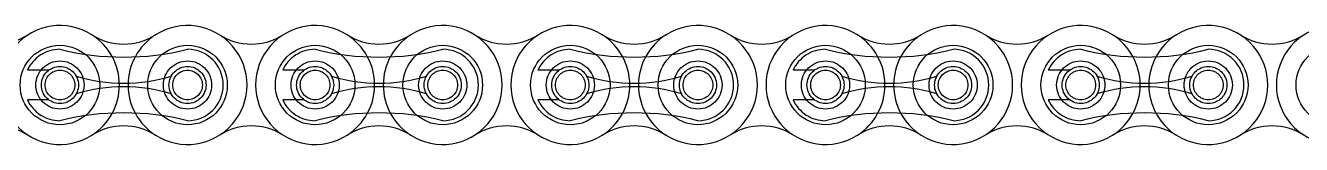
# Model space of a CAD drawing. Header units: metres. Extents: x 0 to 21025, y 0 to 14850.
# Drawn here: x 4918.5 to 5045.5, y 13127.8 to 13139.6 of the extents above; entities that cross this region are included whole.
import ezdxf

# ---------------------------------------------------------------- set-up
doc = ezdxf.new("R2010")
doc.units = ezdxf.units.M
doc.header["$LTSCALE"] = 25
doc.linetypes.add('HIDDEN2', pattern=[4.7625, 3.175, -1.5875])
doc.layers.add('ST1', color=7, linetype='HIDDEN2')

msp = doc.modelspace()

# ---------------------------------------------------------------- linework, layer by layer
at = {"layer": 'ST1'}
for p, q in [((4920.822, 13135.162), (4918.698, 13135.162)), ((4946.222, 13135.162), (4944.098, 13135.162)), ((4971.622, 13135.162), (4969.498, 13135.162)), ((4997.022, 13135.162), (4994.898, 13135.162)), ((5022.422, 13135.162), (5020.298, 13135.162)), ((4920.822, 13132.21), (4918.698, 13132.21)), ((4946.222, 13132.21), (4944.098, 13132.21)), ((4971.622, 13132.21), (4969.498, 13132.21)), ((4997.022, 13132.21), (4994.898, 13132.21)), ((5022.422, 13132.21), (5020.298, 13132.21))]:
    msp.add_line(p, q, dxfattribs=at)
for centre, radius in [((4921.929, 13133.686), 3.96), ((4934.629, 13133.686), 3.96), ((4947.329, 13133.686), 3.96), ((4960.029, 13133.686), 3.96), ((4972.729, 13133.686), 3.96), ((4985.429, 13133.686), 3.96), ((4998.129, 13133.686), 3.96), ((5010.829, 13133.686), 3.96), ((5023.529, 13133.686), 3.96), ((5036.229, 13133.686), 3.96), ((5048.929, 13133.686), 3.96), ((4921.929, 13133.686), 2.398), ((4934.629, 13133.686), 2.399), ((4947.329, 13133.686), 2.398), ((4960.029, 13133.686), 2.398), ((4972.729, 13133.686), 2.398), ((4985.429, 13133.686), 2.398), ((4998.129, 13133.686), 2.399), ((5010.829, 13133.686), 2.399), ((5023.529, 13133.686), 2.399), ((5036.229, 13133.686), 2.399), ((4921.929, 13133.686), 1.845), ((4921.929, 13133.686), 1.476), ((4934.629, 13133.686), 1.845), ((4934.629, 13133.686), 1.476), ((4947.329, 13133.686), 1.845), ((4947.329, 13133.686), 1.476), ((4960.029, 13133.686), 1.845), ((4960.029, 13133.686), 1.476), ((4972.729, 13133.686), 1.845), ((4972.729, 13133.686), 1.476), ((4985.429, 13133.686), 1.845), ((4985.429, 13133.686), 1.476), ((4998.129, 13133.686), 1.845), ((4998.129, 13133.686), 1.476), ((5010.829, 13133.686), 1.845), ((5010.829, 13133.686), 1.476), ((5023.529, 13133.686), 1.845), ((5023.529, 13133.686), 1.476), ((5036.229, 13133.686), 1.845), ((5036.229, 13133.686), 1.476)]:
    msp.add_circle(centre, radius, dxfattribs=at)
for centre, radius, start, end in [((4921.929, 13133.686), 5.92, 57.56669, 302.43331), ((4934.629, 13133.686), 5.92, 237.56669, 122.43331), ((4947.329, 13133.686), 5.92, 57.56669, 302.43331), ((4960.029, 13133.686), 5.92, 237.56669, 122.43331), ((4972.729, 13133.686), 5.92, 57.56669, 302.43331), ((4985.429, 13133.686), 5.92, 237.56669, 122.43331), ((4998.129, 13133.686), 5.92, 57.56669, 302.43331), ((5010.829, 13133.686), 5.92, 237.56669, 122.43331), ((5023.529, 13133.686), 5.92, 57.56669, 302.43331), ((5036.229, 13133.686), 5.92, 237.56669, 122.43331), ((5048.929, 13133.686), 5.92, 57.56669, 302.43331), ((4915.579, 13143.679), 5.92, 237.56669, 302.43331), ((4928.279, 13143.679), 5.92, 237.56669, 302.43331), ((4921.929, 13133.686), 5.92, 302.43324, 57.56676), ((4934.629, 13133.686), 5.92, 122.43324, 237.56676), ((4940.979, 13143.679), 5.92, 237.56669, 302.43331), ((4953.679, 13143.679), 5.92, 237.56669, 302.43331), ((4947.329, 13133.686), 5.92, 302.43324, 57.56676), ((4960.029, 13133.686), 5.92, 122.43324, 237.56676), ((4966.379, 13143.679), 5.92, 237.56669, 302.43331), ((4979.079, 13143.679), 5.92, 237.56669, 302.43331), ((4972.729, 13133.686), 5.92, 302.43324, 57.56676), ((4985.429, 13133.686), 5.92, 122.43324, 237.56676), ((4991.779, 13143.679), 5.92, 237.56669, 302.43331), ((5004.479, 13143.679), 5.92, 237.56669, 302.43331), ((4998.129, 13133.686), 5.92, 302.43324, 57.56676), ((5010.829, 13133.686), 5.92, 122.43324, 237.56676), ((5017.179, 13143.679), 5.92, 237.56669, 302.43331), ((5029.879, 13143.679), 5.92, 237.56669, 302.43331), ((5023.529, 13133.686), 5.92, 302.43324, 57.56676), ((5036.229, 13133.686), 5.92, 122.43324, 237.56676), ((5042.579, 13143.679), 5.92, 237.56669, 302.43331), ((4921.929, 13133.686), 3.552, 90, 155.44664), ((4928.279, 13162.783), 26.322, 256.04015, 283.95985), ((4934.629, 13133.686), 3.552, 270, 90), ((4947.329, 13133.686), 3.552, 90, 155.44664), ((4953.679, 13162.783), 26.322, 256.04015, 283.95985), ((4960.029, 13133.686), 3.552, 270, 90), ((4972.729, 13133.686), 3.552, 90, 155.44664), ((4979.079, 13162.783), 26.322, 256.04015, 283.95985), ((4985.429, 13133.686), 3.552, 270, 90), ((4998.129, 13133.686), 3.552, 90, 155.44664), ((5004.479, 13162.783), 26.322, 256.04015, 283.95985), ((5010.829, 13133.686), 3.552, 270, 90), ((5023.529, 13133.686), 3.552, 90, 155.44664), ((5029.879, 13162.783), 26.322, 256.04015, 283.95985), ((5036.229, 13133.686), 3.552, 270, 90), ((4928.279, 13150.039), 16.175, 252.993, 287.007), ((4953.679, 13150.039), 16.175, 252.993, 287.007), ((4979.079, 13150.039), 16.175, 252.993, 287.007), ((5004.479, 13150.039), 16.175, 252.993, 287.007), ((5029.879, 13150.039), 16.175, 252.993, 287.007), ((4928.279, 13117.334), 16.175, 72.993, 107.007), ((4953.679, 13117.334), 16.175, 72.993, 107.007), ((4979.079, 13117.334), 16.175, 72.993, 107.007), ((5004.479, 13117.334), 16.175, 72.993, 107.007), ((5029.879, 13117.334), 16.175, 72.993, 107.007), ((4921.929, 13133.686), 3.552, 204.55336, 270), ((4947.329, 13133.686), 3.552, 204.55336, 270), ((4972.729, 13133.686), 3.552, 204.55336, 270), ((4998.129, 13133.686), 3.552, 204.55336, 270), ((5023.529, 13133.686), 3.552, 204.55336, 270), ((4928.279, 13104.589), 26.322, 76.04015, 103.95985), ((4953.679, 13104.589), 26.322, 76.04015, 103.95985), ((4979.079, 13104.589), 26.322, 76.04015, 103.95985), ((5004.479, 13104.589), 26.322, 76.04015, 103.95985), ((5029.879, 13104.589), 26.322, 76.04015, 103.95985), ((4915.579, 13123.693), 5.92, 57.56669, 122.43331), ((4928.279, 13123.693), 5.92, 57.56669, 122.43331), ((4940.979, 13123.693), 5.92, 57.56669, 122.43331), ((4953.679, 13123.693), 5.92, 57.56669, 122.43331), ((4966.379, 13123.693), 5.92, 57.56669, 122.43331), ((4979.079, 13123.693), 5.92, 57.56669, 122.43331), ((4991.779, 13123.693), 5.92, 57.56669, 122.43331), ((5004.479, 13123.693), 5.92, 57.56669, 122.43331), ((5017.179, 13123.693), 5.92, 57.56669, 122.43331), ((5029.879, 13123.693), 5.92, 57.56669, 122.43331), ((5042.579, 13123.693), 5.92, 57.56669, 122.43331)]:
    msp.add_arc(centre, radius, start, end, dxfattribs=at)

doc.saveas('drawing.dxf')
